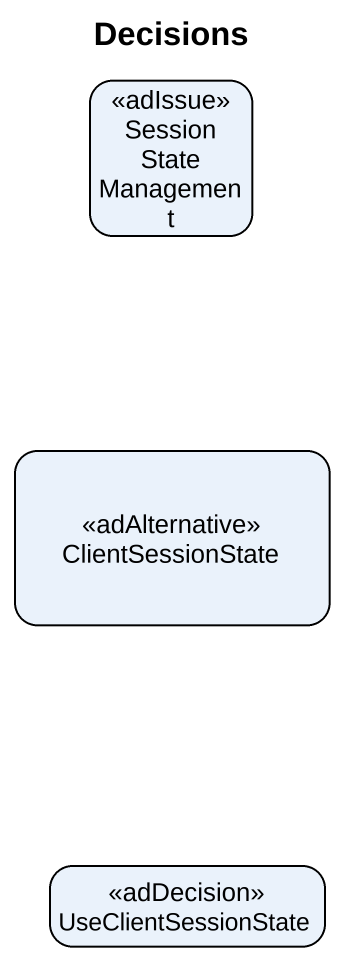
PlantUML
@startuml
title Decisions
hide empty description
state SessionStateManagement <<adIssue>>
state ClientSessionState <<adAlternative>>
state UseClientSessionState <<adDecision>>
@enduml
